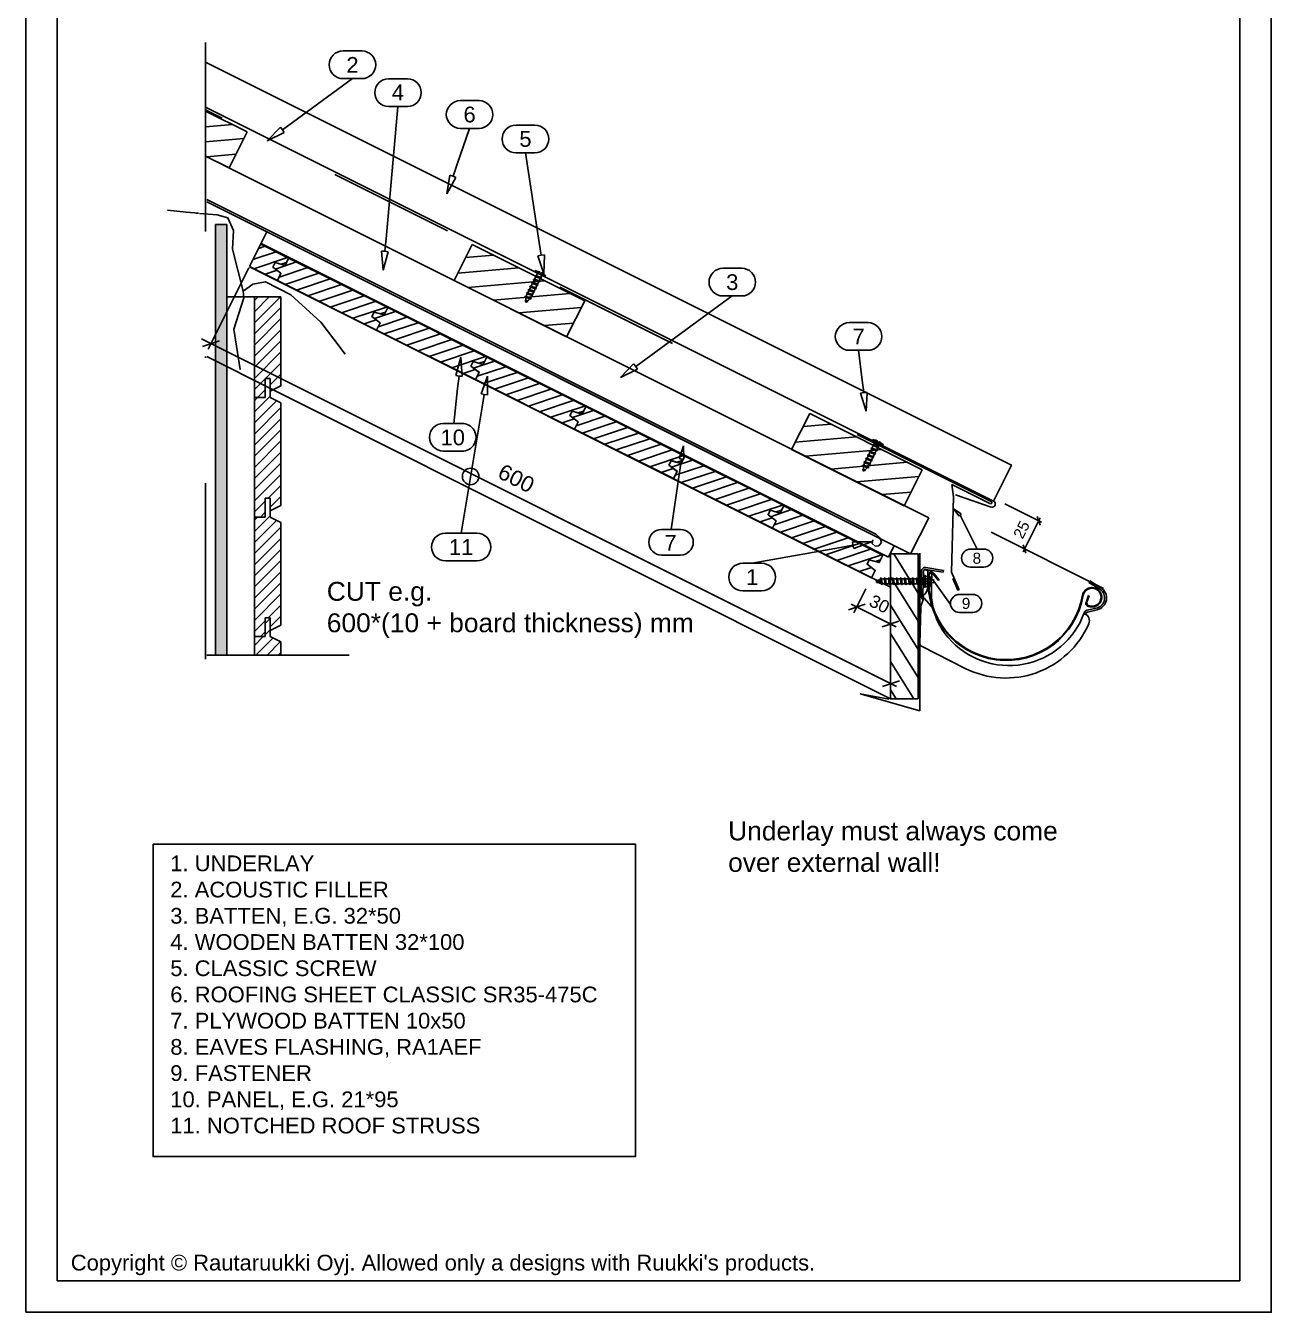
# Model space of a CAD drawing. Extents: x 2509 to 12199, y -2580 to 855.
# Drawn here: x 8332 to 9322, y -2580 to -1557 of the extents above; entities that cross this region are included whole.
import ezdxf
from ezdxf.enums import TextEntityAlignment as Align

# ---------------------------------------------------------------- set-up
doc = ezdxf.new("R2010")
doc.units = 0
doc.header["$LTSCALE"] = 50
for name, pattern in [('KEL', [2.25, 1, -1.25]), ('KL', [4, 2, -2]), ('PKL', [7, 3, -2, 0, -2])]:
    doc.linetypes.add(name, pattern=pattern)
doc.layers.get('0').update_dxf_attribs({"color": 1, "linetype": 'CONTINUOUS', "plot": 0})
for name, color, linetype in [('1', 7, 'CONTINUOUS'), ('CLASSIC', 7, 'CONTINUOUS'), ('Gruba', 3, 'CONTINUOUS'), ('RUUKKI', 7, 'CONTINUOUS')]:
    doc.layers.add(name, color=color, linetype=linetype)
doc.styles.add('arial', font='ARIAL.TTF')

# ---------------------------------------------------------------- blocks, each defined once
blk = doc.blocks.new('A$C4C0527DD')
at = {"layer": 'RUUKKI', "color": 2}
for p, q in [((6.9, 0), (6.9, 342.2)), ((6.9, 342.2), (15.9, 342.2)), ((15.9, 342.2), (15.9, 0))]:
    blk.add_line(p, q, dxfattribs=at)
blk = doc.blocks.new('A$C73F855DD')
at = {"layer": 'RUUKKI', "color": 1}
for p, q in [((-38.2, 11.4), (-23.3, 9.8)), ((-23.3, 9.8), (-13.4, 8.8)), ((-13.4, 8.8), (-15.4, 9)), ((-15.4, 9), (-15.4, 9))]:
    blk.add_line(p, q, dxfattribs=at)
at = {"layer": 'RUUKKI', "color": 1, "linetype": 'KEL'}
for p, q in [((1.3, 7.7), (-12.8, 8.7)), ((9.8, 5.1), (1.3, 7.7)), ((14.4, -5), (9.8, 5.1)), ((13.6, -19.8), (14.4, -5)), ((22.1, -53.2), (13.6, -19.8)), ((22.1, -53.2), (29.6, -47.6)), ((29.6, -47.6), (39.9, -45.7)), ((39.9, -45.7), (59.8, -55.9)), ((14.7, -83.3), (22.5, -58.3)), ((22.5, -58.3), (22.1, -53.2)), ((59.8, -55.9), (83.8, -77.6)), ((19.7, -115.3), (14.7, -83.3))]:
    blk.add_line(p, q, dxfattribs=at)
at = {"layer": 'RUUKKI', "color": 1, "linetype": 'KL'}
for p, q in [((88, -83.2), (83.8, -77.6)), ((94, -91.2), (88, -83.2)), ((103, -103.2), (94, -91.2))]:
    blk.add_line(p, q, dxfattribs=at)
blk = doc.blocks.new('A$C22D86C85')
at = {"layer": 'RUUKKI', "color": 2}
for p, q in [((0, 0), (0, 80)), ((0, 80), (21, 80)), ((0, 80), (21, 80)), ((21, 80), (21, 9.3)), ((12.5, 15), (8.5, 15)), ((8.5, 15), (8.5, 0)), ((12.5, 5), (12.5, 15)), ((8.5, 0), (0, 0)), ((21, 9.3), (12.5, 5))]:
    blk.add_line(p, q, dxfattribs=at)
at = {"layer": 'RUUKKI', "color": 1}
for p, q in [((0, 77), (3, 80)), ((0, 68.2), (11.8, 80)), ((0, 59.4), (20.6, 80)), ((0, 50.5), (21, 71.5)), ((0, 41.7), (21, 62.7)), ((0, 32.8), (21, 53.8)), ((0, 24), (21, 45)), ((0, 15.2), (21, 36.2)), ((8.7, 15), (21, 27.3)), ((0, 6.3), (8.5, 14.8)), ((12.5, 10), (21, 18.5)), ((2.5, 0), (8.5, 6)), ((20.2, 8.9), (21, 9.6))]:
    blk.add_line(p, q, dxfattribs=at)
blk = doc.blocks.new('A$C595B6667')
at = {"layer": 'RUUKKI', "color": 2}
for p, q in [((12.5, 15), (8.5, 15)), ((8.5, 15), (8.5, 0)), ((12.5, 0), (12.5, 15)), ((8.5, 0), (0, 0)), ((0, 0), (0, -95)), ((21, -4.2), (12.5, 0)), ((21, -85.8), (21, -4.2)), ((12.5, -80), (8.5, -80)), ((8.5, -80), (8.5, -95)), ((12.5, -80), (12.5, -90)), ((12.5, -90), (21, -85.8)), ((8.5, -95), (0, -95))]:
    blk.add_line(p, q, dxfattribs=at)
at = {"layer": 'RUUKKI', "color": 1}
for p, q in [((0, -11.4), (12.5, 1.1)), ((0, -2.5), (2.5, 0)), ((0, -20.2), (17.6, -2.6)), ((0, -29), (21, -8)), ((0, -37.9), (21, -16.9)), ((0, -46.7), (21, -25.7)), ((0, -55.5), (21, -34.5)), ((0, -64.4), (21, -43.4)), ((0, -73.2), (21, -52.2)), ((0, -82.1), (21, -61.1)), ((10.9, -80), (21, -69.9)), ((12.5, -87.2), (21, -78.7)), ((0, -90.9), (8.5, -82.4)), ((4.7, -95), (8.5, -91.2))]:
    blk.add_line(p, q, dxfattribs=at)
blk = doc.blocks.new('A$C02D34DCD')
at = {"layer": 'RUUKKI', "color": 2}
for p, q in [((8.5, 0), (8.5, 15)), ((8.5, 15), (12.5, 15)), ((12.5, 0), (12.5, 15)), ((0, 0), (0, -14.6)), ((0, 0), (8.5, 0)), ((21, -4.2), (12.5, 0)), ((21, -14.6), (21, -4.2)), ((0, -14.6), (21, -14.6))]:
    blk.add_line(p, q, dxfattribs=at)
at = {"layer": 'RUUKKI', "color": 1}
for p, q in [((8.5, 10.4), (12.5, 14.4)), ((8.5, 1.5), (12.5, 5.5)), ((0, -7), (7, 0)), ((1.2, -14.6), (14.7, -1.1)), ((10.1, -14.6), (20.6, -4)), ((18.9, -14.6), (21, -12.5))]:
    blk.add_line(p, q, dxfattribs=at)
blk = doc.blocks.new('A$C16181AC7')
at = {"layer": 'RUUKKI', "color": 1}
for p, q in [((-92.2, 33.8), (-108.9, 28.2)), ((-83.2, 29.3), (-106, 21.7)), ((-74.3, 24.8), (-101.1, 15.9)), ((-65.3, 20.4), (-92.2, 11.4)), ((-56.4, 15.9), (-83.2, 7)), ((-47.4, 11.4), (-74.3, 2.5)), ((-38.5, 7), (-65.3, -2)), ((-29.6, 2.5), (-56.4, -6.5)), ((-20.6, -2), (-47.4, -10.9)), ((-21.5, -6), (-25.6, -7.4)), ((-28.8, -12.2), (-38.5, -15.4))]:
    blk.add_line(p, q, dxfattribs=at)
at = {"layer": 'RUUKKI', "color": 2}
blk.add_lwpolyline([(-19.7, -2.4), (-22.6, -8.3), (-30.5, -6), (-32.2, -9.6), (-25.8, -14.5), (-28.7, -20.3), (-107.4, 19), (-104.5, 24.8), (-110.9, 29.8), (-109.2, 33.3), (-101.3, 31.1), (-98.4, 36.9)], close=True, dxfattribs=at)
blk = doc.blocks.new('A$C3C6009E8')
at = {"layer": 'RUUKKI', "color": 2}
for p, q in [((31.8, -5.9), (-15.9, 17.9)), ((18, -33.6), (31.8, -5.9))]:
    blk.add_line(p, q, dxfattribs=at)
blk = doc.blocks.new('A$C0A8975B2')
at = {"layer": 'RUUKKI', "color": 6}
for p, q in [((-1.4, -9.4), (27.6, -23.9)), ((26.5, -26.1), (24.3, -19.4)), ((13.1, -47.3), (26.5, -20.5)), ((15.3, -48.5), (13.1, -41.8))]:
    blk.add_line(p, q, dxfattribs=at)
blk = doc.blocks.new('A$C387C5576')
at = {"layer": 'RUUKKI', "color": 6}
for p, q in [((-13.4, -26.8), (-22.9, -45.7)), ((-27.3, -43.5), (-13.9, -39)), ((10.7, -56.9), (-25.1, -39)), ((-0.5, -56.9), (12.9, -52.4))]:
    blk.add_line(p, q, dxfattribs=at)
blk = doc.blocks.new('A$C754B2D3E')
at = {"layer": 'RUUKKI', "color": 1}
for p, q in [((12.2, 14.6), (14.2, 13.6)), ((13.4, 18.4), (15.5, 17.4)), ((15, 13.2), (17.1, 12.2)), ((16.3, 17), (18.3, 16)), ((17.8, 11.8), (19.9, 10.8)), ((19.1, 15.6), (21.2, 14.6)), ((20.7, 10.4), (22.7, 9.3)), ((22, 14.2), (24, 13.1)), ((24.8, 12.7), (26.9, 11.7)), ((27.6, 11.3), (29.7, 10.3)), ((23.5, 8.9), (25.6, 7.9)), ((26.4, 7.5), (28.4, 6.5)), ((29.2, 6.1), (31.3, 5.1)), ((30.5, 9.9), (32.5, 8.9)), ((32, 4.7), (33.3, 4.1)), ((33.3, 8.5), (35.1, 7.6)), ((33.3, 1.8), (36.9, 0)), ((34.2, 3.6), (37.8, 1.8)), ((36, 7.2), (39.6, 5.4)), ((36.9, 8.9), (40.5, 7.2)), ((40.5, 7.2), (36.9, 0))]:
    blk.add_line(p, q, dxfattribs=at)
for points in [[(0.6, 22.1), (0, 22.9)], [(0, 22.9), (0.9, 22.9)], [(6.7, 21.8), (7, 21.7)], [(7.8, 21.3), (9.8, 20.2)], [(5.7, 17.9), (4.9, 18.2)], [(8.5, 16.4), (6.5, 17.5)], [(11.4, 15), (9.3, 16)], [(10.6, 19.8), (12.7, 18.8)], [(14.1, 13.6), (14.2, 13.6)], [(15.5, 17.4), (15.4, 17.4)]]:
    blk.add_lwpolyline(points, dxfattribs=at)
for points in [[(0.7, 21.3), (0.5, 21.8), (1, 23.1), (1.4, 23.4), (1.5, 22.8), (1.1, 21.5)], [(3, 18.4), (2.8, 19.1), (4.2, 23.2), (4.8, 23.6), (5, 22.8), (3.6, 18.7)], [(5.9, 17), (5.6, 17.7), (7, 21.8), (7.6, 22.2), (7.8, 21.5), (6.4, 17.3)], [(8.7, 15.5), (8.5, 16.2), (9.9, 20.4), (10.5, 20.8), (10.7, 20), (9.3, 15.9)], [(11.5, 14.1), (11.3, 14.8), (12.7, 19), (13.3, 19.4), (13.5, 18.6), (12.1, 14.4)], [(14.4, 12.7), (14.1, 13.4), (15.6, 17.6), (16.1, 18), (16.3, 17.2), (14.9, 13)], [(17.2, 11.3), (17, 12), (18.4, 16.2), (19, 16.6), (19.2, 15.8), (17.8, 11.6)], [(20.1, 9.9), (19.8, 10.6), (21.2, 14.7), (21.8, 15.1), (22, 14.4), (20.6, 10.2)], [(22.9, 8.4), (22.7, 9.1), (24.1, 13.3), (24.7, 13.7), (24.9, 12.9), (23.4, 8.8)], [(25.7, 7), (25.5, 7.7), (26.9, 11.9), (27.5, 12.3), (27.7, 11.5), (26.3, 7.3)], [(28.6, 5.6), (28.3, 6.3), (29.8, 10.5), (30.3, 10.9), (30.5, 10.1), (29.1, 5.9)], [(31.4, 4.2), (31.2, 4.9), (32.6, 9.1), (33.2, 9.5), (33.4, 8.7), (32, 4.5)], [(36.3, 10), (37.2, 9.6), (33, 1.2), (32.1, 1.6)]]:
    blk.add_lwpolyline(points, close=True, dxfattribs=at)
for points in [[(2.9, 19.5, -0.053388), (1.4, 21.1), (1.1, 21.5)], [(1.5, 22.9), (2.3, 22.9, -0.041911), (4, 22.7)], [(4.9, 22.5, -0.048189), (6.7, 21.8), (7, 21.7)], [(5.7, 17.9), (4.9, 18.2, -0.035659), (3.7, 19, -0.035659)]]:
    blk.add_lwpolyline(points, format="xyb", dxfattribs=at)
blk = doc.blocks.new('A$C1F79475A')
at = {"layer": 'RUUKKI', "color": 2}
for p, q in [((33, -73.5), (0, -57)), ((18.7, -102.1), (33, -73.5)), ((0, -92.8), (18.7, -102.1))]:
    blk.add_line(p, q, dxfattribs=at)
at = {"layer": 'RUUKKI', "color": 1}
for p, q in [((0, -57.6), (1, -57.5)), ((0, -69.5), (21.3, -67.6)), ((0, -81.4), (30.4, -78.8)), ((1, -93.2), (24.1, -91.2))]:
    blk.add_line(p, q, dxfattribs=at)
blk = doc.blocks.new('A$C383972BD')
at = {"layer": 'RUUKKI', "color": 2}
for p, q in [((186, -75.2), (171.7, -103.8)), ((275.5, -119.9), (186, -75.2)), ((171.7, -103.8), (261.1, -148.5)), ((261.1, -148.5), (275.5, -119.9))]:
    blk.add_line(p, q, dxfattribs=at)
at = {"layer": 'RUUKKI', "color": 1}
for p, q in [((180.8, -85.5), (202.9, -83.6)), ((174.6, -98), (223.2, -93.7)), ((182.6, -109.2), (243.5, -103.9)), ((202.8, -119.4), (263.7, -114)), ((223.1, -129.5), (272.8, -125.2)), ((243.4, -139.6), (266.6, -137.6))]:
    blk.add_line(p, q, dxfattribs=at)
blk = doc.blocks.new('A$C6EB25057')
at = {"layer": 'RUUKKI', "color": 2}
for p, q in [((-160.3, 41), (-174.7, 12.4)), ((-70.9, -3.7), (-160.3, 41)), ((-174.7, 12.4), (-85.2, -32.3)), ((-85.2, -32.3), (-70.9, -3.7))]:
    blk.add_line(p, q, dxfattribs=at)
at = {"layer": 'RUUKKI', "color": 1}
for p, q in [((-165.5, 30.7), (-143.5, 32.6)), ((-171.8, 18.2), (-123.2, 22.5)), ((-163.8, 7), (-102.9, 12.3)), ((-143.5, -3.2), (-82.6, 2.2)), ((-123.2, -13.3), (-73.5, -9)), ((-102.9, -23.4), (-79.8, -21.4))]:
    blk.add_line(p, q, dxfattribs=at)
blk = doc.blocks.new('A$C0C392382')
at = {"layer": 'RUUKKI', "color": 1}
for p, q in [((54, -18.7), (55, -16.7)), ((55.4, -15.9), (56.4, -14)), ((56.8, -13.2), (57.7, -11.2)), ((57.7, -19.9), (58.7, -17.9)), ((59, -17.2), (60, -15.2)), ((60.4, -14.4), (61.4, -12.5))]:
    blk.add_line(p, q, dxfattribs=at)
for points in [[(57.3, -6.3), (65.4, -10.3), (64.9, -11.2), (56.9, -7.2)], [(58.2, -20.5), (57.5, -20.7), (53.5, -19.4), (53.1, -18.8), (53.9, -18.6), (57.9, -20)], [(59.5, -17.7), (58.9, -18), (54.8, -16.6), (54.5, -16.1), (55.2, -15.9), (59.2, -17.2)], [(60.9, -15), (60.2, -15.2), (56.2, -13.9), (55.8, -13.3), (56.6, -13.2), (60.6, -14.5)], [(62.2, -12.3), (61.6, -12.5), (57.6, -11.2), (57.2, -10.6), (57.9, -10.4), (61.9, -11.8)], [(54.1, -28.7), (53.4, -28.9), (49.5, -27.6), (49.1, -27), (49.8, -26.8), (53.8, -28.1)], [(51.3, -30.9), (50.8, -31.1), (49.6, -30.6), (49.3, -30.2), (49.8, -30.1), (51.1, -30.5)], [(55.4, -25.9), (54.8, -26.2), (50.8, -24.8), (50.4, -24.2), (51.1, -24.1), (55.1, -25.4)], [(56.8, -23.2), (56.1, -23.4), (52.1, -22.1), (51.7, -21.5), (52.5, -21.3), (56.5, -22.7)]]:
    blk.add_lwpolyline(points, close=True, dxfattribs=at)
for points in [[(58.1, -10.5), (58.7, -9.2, 0.414214), (58.3, -7.9)], [(60.7, -8), (60.8, -7.3, 0.08871), (58.4, -6.8, 0.082321)], [(64.3, -9.8, 0.08871), (62.4, -8.1), (62, -8.6)], [(61.8, -11.7), (62.1, -10.9, -0.414214), (63.5, -10.5)], [(49.8, -30.1), (49.8, -29.4, -0.041911), (49.9, -27.7)], [(50.1, -26.9, -0.048189), (50.8, -25.1), (50.9, -24.9)], [(53, -28.7, -0.053388), (51.4, -30.2), (51.1, -30.5)], [(54.6, -26.1), (54.2, -26.8, -0.035659), (53.5, -28, -0.035659)]]:
    blk.add_lwpolyline(points, format="xyb", dxfattribs=at)
for points in [[(52.7, -21.4), (53.7, -19.4)], [(55, -16.7), (55, -16.8)], [(58.6, -18), (58.7, -17.9)], [(50.8, -25.1), (50.9, -24.9)], [(51.3, -24.1), (52.3, -22.1)], [(54.6, -26.1), (54.2, -26.8)], [(55.9, -23.4), (55, -25.3)], [(57.3, -20.6), (56.3, -22.6)], [(49.7, -31.6), (49.7, -30.7)], [(50.5, -31), (49.7, -31.6)]]:
    blk.add_lwpolyline(points, dxfattribs=at)
blk = doc.blocks.new('A$C7FB21F85')
at = {"layer": 'RUUKKI', "color": 7}
blk.add_line((54.9, -29.6), (26.4, -20), dxfattribs=at)
blk.add_lwpolyline([(-569.6, 288.2), (56.6, -24.9), (70.9, 3.7), (-569.6, 323.9)], dxfattribs=at)
blk.add_arc((55.5, -27.2), 2.5, 256.9164, 63.4349, dxfattribs=at)
blk = doc.blocks.new('A$C0A296979')
at = {"layer": 'Gruba', "color": 3}
for p, q in [((12.5, -2.7), (16.7, -7.7)), ((13, -2.3), (17.1, -7.3)), ((17.1, -7.3), (16.7, -7.7)), ((135.9, -19.8), (133.9, -25.4)), ((136.4, -20), (134.6, -25.1)), ((135.9, -19.8), (136.4, -20))]:
    blk.add_line(p, q, dxfattribs=at)
for centre, radius, start, end in [((70.4, -9.2), 62.1, 174.9105, 350.4755), ((11, -3.9), 2.5, 39.9105, 174.9105), ((70.4, -9.2), 61.5, 174.9105, 350.4755), ((11, -3.9), 1.9, 39.9105, 174.9105), ((138.6, -21.1), 7.76, 239.6987, 167.4135), ((138.6, -21.1), 7.17, 245.2452, 166.895), ((135.7, -26.1), 2, 159.9105, 239.6987), ((136.5, -25.8), 2, 159.9105, 245.2452)]:
    blk.add_arc(centre, radius, start, end, dxfattribs=at)
blk = doc.blocks.new('A$C23297EDD')
at = {"layer": '1', "color": 5, "linetype": 'Continuous'}
for p, q in [((-0.5, -47), (-0.1, -28.2)), ((1.4, -28.2), (1, -46.5)), ((8.1, -28), (1.9, -27)), ((3.1, -26.7), (17.1, -29)), ((3.4, -25.2), (17.3, -27.5)), ((4.7, -41.5), (4.9, -27.5)), ((8.1, -28), (7.8, -44)), ((17.3, -27.5), (17.1, -29)), ((132.8, -37.1), (133.6, -35.8)), ((132.8, -37.1), (141.6, -42.5)), ((133.6, -35.8), (142.4, -41.2)), ((-0.4, -55), (1.1, -50.9)), ((0.8, -50.4), (1.1, -50.8)), ((9.3, -57.8), (2.3, -49.9)), ((-1.3, -85.9), (-0.7, -56.6)), ((131.4, -59.2), (139.1, -57.4)), ((131.8, -60.7), (139.5, -58.9)), ((129.1, -61.7), (129.5, -61.9)), ((34.7, -105.3), (-0.2, -87.8))]:
    blk.add_line(p, q, dxfattribs=at)
for centre, radius, start, end in [((2.9, -28.2), 3, 80.7829, 176.5016), ((2.9, -28.2), 1.5, 80.7829, 182.1006), ((4.5, -47.1), 5, 178.8207, 221.5016), ((6, -46.6), 5, 178.8207, 221.5016), ((-2.8, -41.3), 7.43, 301.6918, 358.8207), ((-3.6, -49.2), 5, 340.0466, 15.3416), ((62.8, -45.1), 55, 178.8207, 220.6198), ((137.3, -49.4), 8.17, 283.2001, 58.2925), ((137.3, -49.4), 9.67, 283.2001, 58.2925), ((4.3, -56.7), 5, 160.0466, 178.8207), ((69.4, -39.4), 63.7, 220.6198, 340.0973), ((132.1, -62.1), 3, 103.2001, 160.0973), ((132.1, -62.1), 1.5, 103.2001, 160.0973), ((67, -41.1), 71.9, 243.2901, 336.3546), ((127.4, -67.5), 6, 336.3546, 70.0973), ((69.4, -39.4), 65.2, 339.4425, 340.0973), ((0.7, -86), 2, 178.8207, 243.2901)]:
    blk.add_arc(centre, radius, start, end, dxfattribs=at)
blk = doc.blocks.new('A$C4C803394')
at = {"layer": 'RUUKKI', "color": 1}
for p, q in [((-122.6, 24.4), (-16.2, -28.8)), ((-17.1, -30.6), (-47.5, -15.4)), ((-47.5, -15.4), (-46, -25.2)), ((-46, -25.2), (-47.6, -85.2)), ((-47.6, -85.2), (-41.6, -99)), ((-42.5, -99.4), (-46.5, -90.2)), ((-41.6, -99), (-42.5, -99.4))]:
    blk.add_line(p, q, dxfattribs=at)
for start, end in [(243.4349, 333.4349), (333.4349, 63.4349)]:
    blk.add_arc((-16.6, -29.7), 1, start, end, dxfattribs=at)

msp = doc.modelspace()

# ---------------------------------------------------------------- hatches: boundary and pattern name
at = {"layer": 'RUUKKI'}
h = msp.add_hatch(dxfattribs=at)
h.set_pattern_fill('DOTS', color=256, scale=2, style=0)
h.set_pattern_definition([(0, (7538.407, 155.115), (1.5875, 3.175), [0, -3.175])])
edge = h.paths.add_edge_path()
edge.add_line((8483.2, -1715.3), (8492.2, -1715.3))
edge.add_line((8492.2, -1715.3), (8492.2, -2057.5))
edge.add_line((8483.2, -2057.5), (8483.2, -1715.3))
edge.add_line((8476.3, -2057.5), (8589.6, -2057.5))

# ---------------------------------------------------------------- linework, layer by layer
at = {"color": 2}
for p, q in [((9041.8, -1977.1), (9019.8, -1977.1)), ((9019.8, -1977.1), (9019.8, -2092.3)), ((9041.8, -2092.3), (9041.8, -1977.1)), ((9019.8, -2092.3), (9041.8, -2092.3))]:
    msp.add_line(p, q, dxfattribs=at)
at = {"layer": 'CLASSIC', "color": 1}
for p, q in [((9022.4, -1977.1), (9041.8, -2008.3)), ((9019.8, -1995.5), (9041.8, -2030.7)), ((9019.8, -2017.9), (9041.8, -2053.1)), ((9019.8, -2040.3), (9041.8, -2075.5)), ((9019.8, -2062.7), (9038.3, -2092.3)), ((9019.8, -2085.1), (9024.3, -2092.3))]:
    msp.add_line(p, q, dxfattribs=at)
at = {"layer": 'RUUKKI', "color": 1, "linetype": 'PKL'}
for p, q in [((8475.4, -1570.9), (8475.4, -2060.8)), ((9189.1, -2004.6), (9099.8, -1960)), ((8476.3, -2057.5), (8589.6, -2057.5))]:
    msp.add_line(p, q, dxfattribs=at)
at = {"layer": 'RUUKKI', "color": 1}
for p, q in [((8599.6, -1577.5), (8584.6, -1577.5)), ((8536.5, -1640.1), (8592.1, -1599.5)), ((8584.6, -1599.5), (8592.1, -1599.5)), ((8592.1, -1599.5), (8599.6, -1599.5)), ((8635.8, -1599.6), (8620.8, -1599.6)), ((8618.8, -1726.7), (8628.3, -1621.6)), ((8620.8, -1621.6), (8628.3, -1621.6)), ((8628.3, -1621.6), (8635.8, -1621.6)), ((8692.7, -1617), (8677.7, -1617)), ((8534.8, -1638.1), (8524.4, -1648.9)), ((8524.4, -1648.9), (8537.9, -1642.3)), ((8536.5, -1640.1), (8534.8, -1638.1)), ((8537.9, -1642.3), (8536.5, -1640.1)), ((8675.3, -1667.4), (8685.2, -1639)), ((8677.7, -1639), (8685.2, -1639)), ((8685.2, -1639), (8692.7, -1639)), ((8737.1, -1636.5), (8722.1, -1636.5)), ((8722.1, -1658.5), (8729.6, -1658.5)), ((8740.5, -1729.8), (8729.6, -1658.5)), ((8729.6, -1658.5), (8737.1, -1658.5)), ((8669.5, -1676.3), (8667.1, -1691.1)), ((8672.1, -1676.9), (8669.5, -1676.3)), ((8672.1, -1676.9), (8675.3, -1667.4)), ((8667.1, -1691.1), (8674.4, -1678)), ((8674.4, -1678), (8672.1, -1676.9)), ((8617.9, -1736.6), (8618.8, -1726.7)), ((8531.5, -1737.1), (8513, -1743.3)), ((8522.6, -1732.7), (8517.5, -1734.4)), ((8617.9, -1736.6), (8615.3, -1736.6)), ((8615.3, -1736.6), (8616.5, -1751.6)), ((8616.5, -1751.6), (8620.5, -1737.1)), ((8620.5, -1737.1), (8617.9, -1736.6)), ((8742.1, -1739.7), (8740.5, -1729.8)), ((8540.5, -1741.6), (8513.7, -1750.6)), ((8539.6, -1745.6), (8535.5, -1747)), ((8742.1, -1739.7), (8739.5, -1740.3)), ((8739.5, -1740.3), (8744.3, -1754.6)), ((8744.7, -1739.6), (8742.1, -1739.7)), ((8744.3, -1754.6), (8744.7, -1739.6)), ((8532.3, -1751.8), (8522.6, -1755)), ((8901.5, -1750.2), (8886.5, -1750.2)), ((8825.4, -1822.3), (8894, -1772.2)), ((8886.5, -1772.2), (8894, -1772.2)), ((8894, -1772.2), (8901.5, -1772.2)), ((9001.9, -1793.4), (8986.9, -1793.4)), ((8986.9, -1815.4), (8994.4, -1815.4)), ((8997.3, -1839), (8994.4, -1815.4)), ((8994.4, -1815.4), (9001.9, -1815.4)), ((8678.3, -1820.9), (8674.2, -1835.3)), ((8679.4, -1835.9), (8678.3, -1820.9)), ((8815.6, -1826.2), (8805.2, -1837.1)), ((8817.3, -1828.2), (8815.6, -1826.2)), ((8817.3, -1828.2), (8825.4, -1822.3)), ((8818.7, -1830.4), (8817.3, -1828.2)), ((8674.2, -1835.3), (8676.8, -1835.8)), ((8676.8, -1835.8), (8675.7, -1845.8)), ((8676.8, -1835.8), (8679.4, -1835.9)), ((8699.4, -1835.8), (8694.3, -1850)), ((8699.5, -1850.8), (8699.4, -1835.8)), ((8805.2, -1837.1), (8818.7, -1830.4)), ((8998.6, -1848.9), (8997.3, -1839)), ((8675.7, -1845.8), (8672.7, -1873.6)), ((8694.3, -1850), (8696.9, -1850.6)), ((8998.6, -1848.9), (8996, -1849.5)), ((8996, -1849.5), (9000.5, -1863.8)), ((9001.2, -1848.8), (8998.6, -1848.9)), ((9000.5, -1863.8), (9001.2, -1848.8)), ((8695.2, -1860.5), (8678.5, -1960.7)), ((8696.9, -1850.6), (8695.2, -1860.5)), ((8696.9, -1850.6), (8699.5, -1850.8)), ((8664.1, -1873.6), (8672.7, -1873.6)), ((8672.7, -1873.6), (8679.1, -1873.6)), ((8851.9, -1901.4), (8855.3, -1891.2)), ((8855.3, -1891.2), (8855.6, -1901.9)), ((8679.1, -1895.5), (8664.1, -1895.5)), ((8853.7, -1901.8), (8851.9, -1901.4)), ((8852.6, -1908.9), (8845.3, -1957.7)), ((8853.7, -1901.8), (8852.6, -1908.9)), ((8855.6, -1901.9), (8853.7, -1901.8)), ((9074.3, -1947.2), (9069.7, -1941.3)), ((9069.7, -1941.3), (9076, -1945.3)), ((9075.2, -1946.3), (9074.3, -1947.2)), ((9076, -1945.3), (9075.2, -1946.3)), ((9075.2, -1946.3), (9088.7, -1973.3)), ((8666, -1960.7), (8678.5, -1960.7)), ((8678.5, -1960.7), (8691, -1960.7)), ((8837.8, -1957.7), (8845.3, -1957.7)), ((8845.3, -1957.7), (8852.8, -1957.7)), ((8980, -1972), (8909.8, -1984.6)), ((8989.8, -1970.3), (8980, -1972)), ((9004.6, -1967.7), (8989.6, -1967.7)), ((8989.6, -1967.7), (8989.8, -1970.3)), ((8989.8, -1970.3), (8990.5, -1972.8)), ((8990.5, -1972.8), (9004.6, -1967.7)), ((8691, -1982.6), (8666, -1982.6)), ((8852.8, -1978.1), (8837.8, -1978.1)), ((9083.4, -1973.3), (9088.7, -1973.3)), ((9088.7, -1973.3), (9093.9, -1973.3)), ((8902.3, -1984.6), (8909.8, -1984.6)), ((8909.8, -1984.6), (8917.3, -1984.6)), ((9093.9, -1987.6), (9083.4, -1987.6)), ((9054, -1997.5), (9046.7, -1999.1)), ((9046.7, -1999.1), (9054.1, -2000.1)), ((9054.2, -1998.8), (9054, -1997.5)), ((9054.1, -2000.1), (9054.2, -1998.8)), ((9054.2, -1998.8), (9067.5, -2017.3)), ((8917.3, -2006.6), (8902.3, -2006.6)), ((9074.6, -2009.3), (9079.8, -2009.3)), ((9079.8, -2009.3), (9085.1, -2009.3)), ((9085.1, -2023.7), (9074.6, -2023.7))]:
    msp.add_line(p, q, dxfattribs=at)
at = {"layer": 'RUUKKI', "color": 1, "linetype": 'KL'}
msp.add_line((8846.4, -1809.9), (8475.4, -1624.4), dxfattribs=at)
at = {"layer": 'RUUKKI', "color": 5}
for p, q in [((8476.3, -1661.6), (9050.2, -1948.6)), ((9035.7, -1977.1), (8476.3, -1697.4)), ((8524, -1721.3), (8969.2, -1943.8)), ((9018.1, -1979.7), (8519.5, -1730.4)), ((9035.7, -1977.1), (9050.2, -1948.6)), ((9022.7, -1970.6), (9018.1, -1979.7))]:
    msp.add_line(p, q, dxfattribs=at)
at = {"layer": 'RUUKKI', "color": 2}
for p, q in [((9008, -1961.4), (8476.3, -1695.5)), ((8984.2, -1986), (8510.2, -1749)), ((8514.2, -1852.9), (8514.2, -1772.9)), ((8535.2, -1772.9), (8535.2, -1843.7)), ((8611.1, -1799.3), (8557.5, -1772.5)), ((9019.8, -2003.7), (8557.5, -1772.5)), ((8609.4, -1785), (8607.6, -1788.6)), ((8607.6, -1788.6), (8614, -1793.5)), ((8617.2, -1787.2), (8609.4, -1785)), ((8620.1, -1781.4), (8617.2, -1787.2)), ((8614, -1793.5), (8611.1, -1799.3)), ((8529, -1846.8), (9019.8, -2092.2)), ((9011.3, -1964.4), (9008, -1961.4)), ((9005.7, -1966.1), (9005.1, -1969)), ((9005.1, -1969), (9007.6, -1971.1)), ((9007.6, -1971.1), (9010.5, -1970.7)), ((9010.5, -1970.7), (9012.6, -1968)), ((9012.6, -1968), (9011.3, -1964.4))]:
    msp.add_line(p, q, dxfattribs=at)
at = {"layer": 'RUUKKI', "color": 6}
for p, q in [((8509.7, -1749.9), (8477.4, -1814.6)), ((8472, -1806.3), (9024.5, -2082.6)), ((8472.9, -1812.4), (8486.3, -1807.9)), ((9099.8, -1960), (9128.5, -1974.3)), ((9013.3, -2082.6), (9026.8, -2078.1))]:
    msp.add_line(p, q, dxfattribs=at)
at = {"layer": 'RUUKKI', "color": 2, "linetype": 'KL'}
msp.add_line((8476.3, -1820.4), (8529, -1846.8), dxfattribs=at)
at = {"layer": 'RUUKKI', "color": 3}
for p, q in [((9043.1, -1976.5), (9043.1, -2101.9)), ((9043.1, -2101.9), (8995.7, -2088.4)), ((8995.7, -2088.4), (9018.3, -2092.7))]:
    msp.add_line(p, q, dxfattribs=at)
at = {"layer": 'RUUKKI', "color": 2}
for points in [[(8332.4, -2579.8), (9322.4, -2579.8), (9322.4, -1154.8), (8332.4, -1154.8)], [(8357.4, -2554.8), (9297.4, -2554.8), (9297.4, -1179.8), (8357.4, -1179.8)]]:
    msp.add_lwpolyline(points, close=True, dxfattribs=at)
msp.add_lwpolyline([(8519.2, -1731), (8541.4, -1742.1), (8538.5, -1747.9), (8530.6, -1745.6), (8528.9, -1749.2), (8535.3, -1754.1), (8532.4, -1760), (8510.2, -1748.9)], dxfattribs=at)
at = {"layer": 'RUUKKI', "color": 5}
msp.add_lwpolyline([(8514.2, -2057.5), (8514.2, -1772.9), (8492.2, -1772.9), (8492.2, -2057.5)], dxfattribs=at)
msp.add_lwpolyline([(8433.7, -2207.7), (8817, -2207.7), (8817, -2456.1), (8433.7, -2456.1)], close=True, dxfattribs=at)
at = {"layer": 'RUUKKI', "color": 1}
msp.add_circle((8686, -1915.6), 6.56, dxfattribs=at)
for centre, radius, start, end in [((8584.6, -1588.5), 11, 90, 270), ((8599.6, -1588.5), 11, 270, 90), ((8620.8, -1610.6), 11, 90, 270), ((8635.8, -1610.6), 11, 270, 90), ((8677.7, -1628), 11, 90, 270), ((8692.7, -1628), 11, 270, 90), ((8722.1, -1647.5), 11, 90, 270), ((8737.1, -1647.5), 11, 270, 90), ((8886.5, -1761.2), 11, 90, 270), ((8901.5, -1761.2), 11, 270, 90), ((8986.9, -1804.4), 11, 90, 270), ((9001.9, -1804.4), 11, 270, 90), ((8664.4, -1884.5), 11, 91.325, 268.675), ((8679.3, -1884.5), 11, 269.0713, 90.9287), ((8666, -1971.7), 11, 90, 270), ((8691, -1971.7), 11, 270, 90), ((8837.8, -1967.9), 10.2, 90, 270), ((8852.8, -1967.9), 10.2, 270, 90), ((9083.4, -1980.5), 7.18, 90, 270), ((9093.9, -1980.5), 7.18, 270, 90), ((8902.3, -1995.6), 11, 90, 270), ((8917.3, -1995.6), 11, 270, 90), ((9074.6, -2016.5), 7.18, 90, 270), ((9085.1, -2016.5), 7.18, 270, 90)]:
    msp.add_arc(centre, radius, start, end, dxfattribs=at)

# ---------------------------------------------------------------- block references
at = {"layer": 'RUUKKI'}
for name, p in [('A$C7FB21F85', (9045, -1910.3)), ('A$C1F79475A', (8475.4, -1568.4)), ('A$C73F855DD', (8483.2, -1715.3)), ('A$C4C0527DD', (8476.3, -2057.5)), ('A$C383972BD', (8501.2, -1656.2)), ('A$C0C392382', (8680.1, -1745.7)), ('A$C22D86C85', (8514.2, -1852.9)), ('A$C595B6667', (8514.2, -1852.9)), ('A$C6EB25057', (9115.9, -1906.6)), ('A$C4C803394', (9115.9, -1906.6)), ('A$C0C392382', (8948.4, -1879.9)), ('A$C595B6667', (8514.2, -1947.9)), ('A$C23297EDD', (9044.5, -1962.8)), ('A$C0A296979', (9041.3, -1990.5)), ('A$C02D34DCD', (8514.2, -2042.9))]:
    msp.add_blockref(name, p, dxfattribs=at)
at = {"layer": 'RUUKKI', "color": 5}
for name, p in [('A$C3C6009E8', (8492.2, -1715.3)), ('A$C16181AC7', (8639.8, -1779)), ('A$C16181AC7', (8718.5, -1818.3)), ('A$C16181AC7', (8797.2, -1857.7)), ('A$C16181AC7', (8875.9, -1897)), ('A$C16181AC7', (8954.6, -1936.4)), ('A$C16181AC7', (9033.4, -1975.8)), ('A$C0A8975B2', (9112.1, -1928.1)), ('A$C387C5576', (9013.6, -1978.2))]:
    msp.add_blockref(name, p, dxfattribs=at)
at = {"layer": 'RUUKKI', "rotation": 26.48886097077768}
msp.add_blockref('A$C754B2D3E', (9018.3, -2019.5), dxfattribs=at)

# ---------------------------------------------------------------- texts
at = {"layer": 'RUUKKI', "color": 2, "style": 'arial'}
for s, height, p in [('2', 12.5, (8592.1, -1588.5)), ('4', 12.5, (8628.2, -1610.4)), ('6', 12.5, (8685.2, -1628)), ('5', 12.5, (8729.6, -1647.5)), ('3', 12.5, (8894, -1761.2)), ('7', 12.5, (8994.4, -1804.4)), ('10', 12.5, (8671.8, -1884.6)), ('7', 12.5, (8844.9, -1968.3)), ('11', 12.5, (8678.5, -1971.7)), ('8', 8.75, (9088.4, -1980.6)), ('1', 12.5, (8909.8, -1995.6)), ('9', 8.75, (9079.8, -2016.5))]:
    msp.add_text(s, height=height, dxfattribs=at).set_placement(p, align=Align.MIDDLE)
at = {"layer": 'RUUKKI', "color": 2, "attachment_point": 5, "style": 'arial'}
for s, insert, char_height, rotation in [('600', (8722.3, -1917.2), 12.5, 333.4349), ('\\A1;25', (9123.9, -1958), 8.75, 63.4349), ('\\A1;30', (9011, -2017), 10, 333.4349)]:
    msp.add_mtext(s, dxfattribs=dict(at, insert=insert, char_height=char_height, rotation=rotation))
at = {"layer": 'RUUKKI', "color": 2, "attachment_point": 1, "style": 'arial'}
for s, insert, char_height, width in [('CUT e.g.\\P600*(10 + board thickness) mm', (8571.7, -1999.4), 15, 358.281), ('Underlay must always come \\Pover external wall!', (8890.7, -2189.8), 15, 358.281), ('1. UNDERLAY\\P2. ACOUSTIC FILLER\\P3. BATTEN, E.G. 32*50\\P4. WOODEN BATTEN 32*100\\P5. CLASSIC SCREW\\P6. ROOFING SHEET CLASSIC SR35-475C\\P7. PLYWOOD BATTEN 10x50\\P8. EAVES FLASHING, RA1AEF\\P9. FASTENER\\P10. PANEL, E.G. 21*95\\P11. NOTCHED ROOF STRUSS ', (8447.3, -2216.8), 12.5, 441.202)]:
    msp.add_mtext(s, dxfattribs=dict(at, insert=insert, char_height=char_height, width=width))
at = {"layer": 'RUUKKI', "color": 1, "insert": (8368.2, -2534.1), "char_height": 12.5, "width": 601.127, "attachment_point": 1, "style": 'arial'}
msp.add_mtext("Copyright © Rautaruukki Oyj. Allowed only a designs with Ruukki's products.", dxfattribs=at)

doc.saveas('drawing.dxf')
